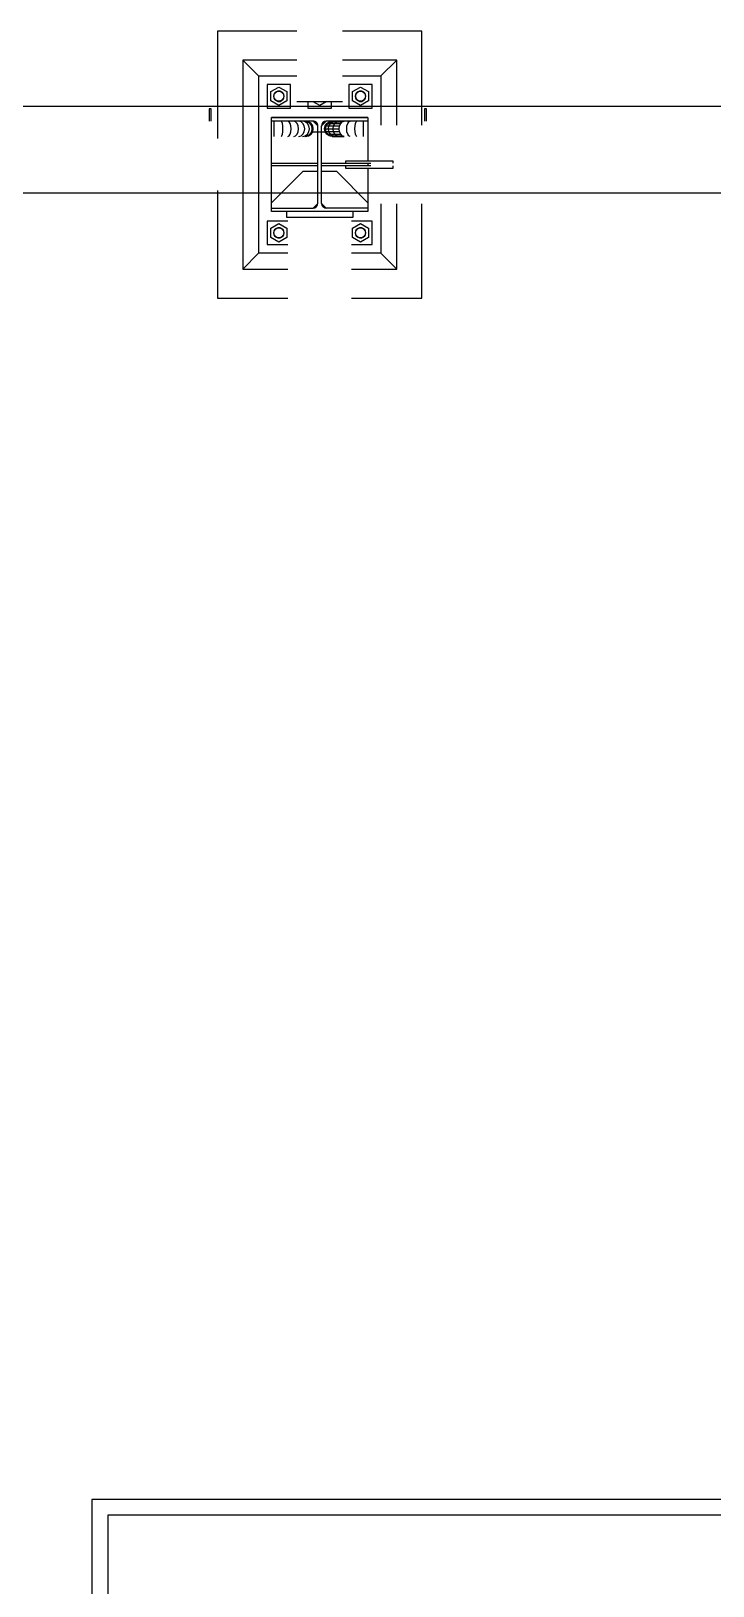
# Model space of a CAD drawing. Header units: metres. Extents: x 0 to 63075, y 0 to 44550.
# Drawn here: x 54480 to 54805, y 41718 to 42462 of the extents above; entities that cross this region are included whole.
import ezdxf

# ---------------------------------------------------------------- set-up
doc = ezdxf.new("R2010")
doc.units = ezdxf.units.M
doc.header["$LTSCALE"] = 75
for name, color, linetype in [('GSB', 7, 'Continuous'), ('ML6', 1, 'Continuous'), ('SDM', 7, 'Continuous'), ('SL1', 8, 'Continuous')]:
    doc.layers.add(name, color=color, linetype=linetype)
doc.styles.add('ROMANS', font='ROMANS.SHX')
doc.dimstyles.new('75___1-75', dxfattribs={"dimscale": 75, "dimtxt": 2.5, "dimasz": 2, "dimexe": 1.5, "dimexo": 1, "dimgap": 0.5, "dimtad": 1, "dimdec": 0, "dimzin": 12, "dimtxsty": 'ROMANS', "dimcen": 0, "dimclrd": 256, "dimclre": 256, "dimclrt": 3, "dimazin": 3, "dimtfac": 1, "dimtdec": 0, "dimtmove": 0, "dimatfit": 0, "dimfxl": 1, "dimlwd": -1, "dimlwe": -1, "dimarcsym": 0})

# ---------------------------------------------------------------- blocks, each defined once
blk = doc.blocks.new('A$C6bae614f')
at = {"layer": 'SL1'}
for p, q in [((377545.5, 57579.1), (377545.5, 57236.6)), ((377797.5, 57579.1), (377545.5, 57579.1)), ((378195.5, 57579.1), (377943.5, 57579.1)), ((378195.5, 57279.1), (378195.5, 57579.1)), ((377675.5, 57436.6), (377625.5, 57486.6)), ((377797.5, 57486.6), (377625.5, 57486.6)), ((377625.5, 57486.6), (377625.5, 56821.6)), ((378115.5, 57486.6), (377943.5, 57486.6)), ((378115.5, 57486.6), (378065.5, 57436.6)), ((378115.5, 57279.1), (378115.5, 57486.6)), ((377675.5, 57436.6), (377675.5, 56871.6)), ((377675.5, 57436.6), (377797.5, 57436.6)), ((377943.5, 57436.6), (378065.5, 57436.6)), ((378065.5, 57436.6), (378065.5, 57279.1)), ((377703, 57409.1), (377703, 57334.1)), ((377778, 57409.1), (377703, 57409.1)), ((377715.1, 57386.3), (377740.5, 57401)), ((377715.1, 57357), (377715.1, 57386.3)), ((377725.5, 57378.9), (377723.9, 57371.6)), ((377723.9, 57371.6), (377725.5, 57364.4)), ((377730.1, 57384.7), (377725.5, 57378.9)), ((377736.8, 57387.9), (377730.1, 57384.7)), ((377744.2, 57387.9), (377736.8, 57387.9)), ((377740.5, 57401), (377766, 57386.3)), ((377750.9, 57384.7), (377744.2, 57387.9)), ((377755.5, 57378.9), (377750.9, 57384.7)), ((377757.2, 57371.6), (377755.5, 57378.9)), ((377755.5, 57364.4), (377757.2, 57371.6)), ((377766, 57386.3), (377766, 57356.9)), ((377778, 57334.1), (377778, 57409.1)), ((377963, 57409.1), (377963, 57334.1)), ((378038, 57409.1), (377963, 57409.1)), ((377975.1, 57386.3), (378000.5, 57401)), ((377975.1, 57356.9), (377975.1, 57386.3)), ((377985.5, 57378.9), (377983.9, 57371.6)), ((377983.9, 57371.6), (377985.5, 57364.4)), ((377990.1, 57384.7), (377985.5, 57378.9)), ((377996.8, 57387.9), (377990.1, 57384.7)), ((378004.2, 57387.9), (377996.8, 57387.9)), ((378000.5, 57401), (378026, 57386.3)), ((378010.9, 57384.7), (378004.2, 57387.9)), ((378015.5, 57378.9), (378010.9, 57384.7)), ((378017.2, 57371.6), (378015.5, 57378.9)), ((378015.5, 57364.4), (378017.2, 57371.6)), ((378026, 57386.3), (378026, 57356.9)), ((378038, 57334.1), (378038, 57409.1)), ((349170.6, 57339.8), (379580.6, 57339.8)), ((377519.2, 57331.1), (377519.2, 57292)), ((377525.5, 57331.1), (377519.2, 57331.1)), ((377525.5, 57292), (377525.5, 57331.1)), ((377703, 57334.1), (377778, 57334.1)), ((377740.5, 57342.3), (377715.1, 57357)), ((377725.5, 57364.4), (377730.1, 57358.6)), ((377730.1, 57358.6), (377736.8, 57355.4)), ((377736.8, 57355.4), (377744.2, 57355.4)), ((377766, 57356.9), (377740.5, 57342.3)), ((377744.2, 57355.4), (377750.9, 57358.6)), ((377750.9, 57358.6), (377755.5, 57364.4)), ((377943.5, 57354.1), (377797.5, 57354.1)), ((377833, 57354.1), (377833, 57334.1)), ((377833, 57334.1), (377908, 57334.1)), ((377870.5, 57342.3), (377850, 57354.1)), ((377891.1, 57354.1), (377870.5, 57342.3)), ((377908, 57334.1), (377908, 57354.1)), ((377963, 57334.1), (378038, 57334.1)), ((378000.5, 57342.3), (377975.1, 57356.9)), ((377985.5, 57364.4), (377990.1, 57358.6)), ((377990.1, 57358.6), (377996.8, 57355.4)), ((377996.8, 57355.4), (378004.2, 57355.4)), ((378026, 57356.9), (378000.5, 57342.3)), ((378004.2, 57355.4), (378010.9, 57358.6)), ((378010.9, 57358.6), (378015.5, 57364.4)), ((378204.1, 57331.1), (378204.1, 57292)), ((378210.4, 57331.1), (378204.1, 57331.1)), ((378210.4, 57292), (378210.4, 57331.1)), ((377717.5, 57303.6), (378023.5, 57303.6)), ((377717.5, 57004.6), (377717.5, 57303.6)), ((378023.5, 57303.6), (377717.5, 57303.6)), ((377850, 57292.6), (377717.5, 57292.6)), ((377850, 57292.6), (377717.5, 57292.6)), ((377725.5, 57290.2), (377725.5, 57292)), ((377725.5, 57284.9), (377725.5, 57290.2)), ((377725.5, 57277), (377725.5, 57284.9)), ((377725.5, 57267.6), (377725.5, 57277)), ((377749.8, 57290.2), (377747.8, 57292)), ((377751.6, 57284.9), (377749.8, 57290.2)), ((377752.8, 57277), (377751.6, 57284.9)), ((377753.2, 57267.6), (377752.8, 57277)), ((377773, 57290.2), (377768.9, 57292)), ((377776.4, 57284.9), (377773, 57290.2)), ((377778.7, 57277), (377776.4, 57284.9)), ((377779.5, 57267.6), (377778.7, 57277)), ((377793.7, 57290.2), (377787.9, 57292)), ((377798.6, 57284.9), (377793.7, 57290.2)), ((377801.9, 57277), (377798.6, 57284.9)), ((377803.1, 57267.6), (377801.9, 57277)), ((377811, 57290.2), (377803.7, 57292)), ((377817.2, 57284.9), (377811, 57290.2)), ((377824, 57290.2), (377815.6, 57292)), ((377821.3, 57277), (377817.2, 57284.9)), ((377822.8, 57267.6), (377821.3, 57277)), ((377832.1, 57290.2), (377823, 57292)), ((377831.2, 57284.9), (377824, 57290.2)), ((377834.9, 57290.2), (377825.5, 57292)), ((377835.9, 57277), (377831.2, 57284.9)), ((377839.8, 57284.9), (377832.1, 57290.2)), ((377842.8, 57284.9), (377834.9, 57290.2)), ((377837.6, 57267.6), (377835.9, 57277)), ((377845, 57277), (377839.8, 57284.9)), ((377848.1, 57277), (377842.8, 57284.9)), ((377846.8, 57267.6), (377845, 57277)), ((377849.9, 57267.6), (377848.1, 57277)), ((377865, 57277.6), (377850, 57292.6)), ((377865, 57277.6), (377850, 57292.6)), ((377865, 57030.6), (377865, 57277.6)), ((377891, 57292.6), (377876, 57277.6)), ((377891, 57292.6), (377876, 57277.6)), ((377876, 57030.6), (377876, 57277.6)), ((377886, 57267.6), (377887.9, 57277)), ((377887.9, 57277), (377893.2, 57284.9)), ((377890.9, 57277), (377887.9, 57277)), ((377889.1, 57267.6), (377890.9, 57277)), ((377890.9, 57277), (377896.1, 57284.9)), ((377890.9, 57277), (377914.6, 57277)), ((378023.5, 57292.6), (377891, 57292.6)), ((378023.5, 57292.6), (377891, 57292.6)), ((377893.2, 57284.9), (377901.1, 57290.2)), ((377896.1, 57284.9), (377893.2, 57284.9)), ((377896.1, 57284.9), (377903.8, 57290.2)), ((377896.1, 57284.9), (377918.7, 57284.9)), ((377898.3, 57267.6), (377900, 57277)), ((377900, 57277), (377904.8, 57284.9)), ((377901.1, 57290.2), (377910.4, 57292)), ((377903.8, 57290.2), (377901.1, 57290.2)), ((377903.8, 57290.2), (377912.9, 57292)), ((377903.8, 57290.2), (377924.9, 57290.2)), ((377904.8, 57284.9), (377911.9, 57290.2)), ((377912.9, 57292), (377910.4, 57292)), ((377911.9, 57290.2), (377920.3, 57292)), ((377912.9, 57292), (377932.2, 57292)), ((377913.2, 57267.6), (377914.6, 57277)), ((377914.6, 57277), (377918.7, 57284.9)), ((377914.6, 57277), (377934, 57277)), ((377918.7, 57284.9), (377924.9, 57290.2)), ((377918.7, 57284.9), (377937.3, 57284.9)), ((377924.9, 57290.2), (377932.2, 57292)), ((377924.9, 57290.2), (377942.2, 57290.2)), ((377932.2, 57292), (377948.1, 57292)), ((377932.9, 57267.6), (377934, 57277)), ((377934, 57277), (377937.3, 57284.9)), ((377937.3, 57284.9), (377942.2, 57290.2)), ((377942.2, 57290.2), (377948.1, 57292)), ((377956.4, 57267.6), (377957.2, 57277)), ((377957.2, 57277), (377959.5, 57284.9)), ((377959.5, 57284.9), (377963, 57290.2)), ((377963, 57290.2), (377967, 57292)), ((377982.7, 57267.6), (377983.1, 57277)), ((377983.1, 57277), (377984.3, 57284.9)), ((377984.3, 57284.9), (377986.1, 57290.2)), ((377986.1, 57290.2), (377988.2, 57292)), ((378010.4, 57290.2), (378010.4, 57292)), ((378010.4, 57284.9), (378010.4, 57290.2)), ((378010.4, 57277), (378010.4, 57284.9)), ((378010.4, 57267.6), (378010.4, 57277)), ((378023.5, 57303.6), (378023.5, 57166.1)), ((377725.5, 57258.3), (377725.5, 57267.6)), ((377725.5, 57250.4), (377725.5, 57258.3)), ((377725.5, 57245.1), (377725.5, 57250.4)), ((377725.5, 57243.2), (377725.5, 57245.1)), ((377747.8, 57243.2), (377749.8, 57245.1)), ((377749.8, 57245.1), (377751.6, 57250.4)), ((377751.6, 57250.4), (377752.8, 57258.3)), ((377752.8, 57258.3), (377753.2, 57267.6)), ((377768.9, 57243.2), (377773, 57245.1)), ((377773, 57245.1), (377776.4, 57250.4)), ((377776.4, 57250.4), (377778.7, 57258.3)), ((377778.7, 57258.3), (377779.5, 57267.6)), ((377787.9, 57243.2), (377793.7, 57245.1)), ((377793.7, 57245.1), (377798.6, 57250.4)), ((377798.6, 57250.4), (377801.9, 57258.3)), ((377801.9, 57258.3), (377803.1, 57267.6)), ((377803.7, 57243.2), (377811, 57245.1)), ((377811, 57245.1), (377817.2, 57250.4)), ((377815.6, 57243.2), (377824, 57245.1)), ((377817.2, 57250.4), (377821.3, 57258.3)), ((377821.3, 57258.3), (377822.8, 57267.6)), ((377823, 57243.2), (377832.1, 57245.1)), ((377824, 57245.1), (377831.2, 57250.4)), ((377825.5, 57243.2), (377834.9, 57245.1)), ((377831.2, 57250.4), (377835.9, 57258.3)), ((377832.1, 57245.1), (377839.8, 57250.4)), ((377834.9, 57245.1), (377842.8, 57250.4)), ((377835.9, 57258.3), (377837.6, 57267.6)), ((377839.8, 57250.4), (377845, 57258.3)), ((377842.8, 57250.4), (377848.1, 57258.3)), ((377845, 57258.3), (377846.8, 57267.6)), ((377888.3, 57257.6), (377847.6, 57257.6)), ((377848.1, 57258.3), (377849.9, 57267.6)), ((377889.1, 57267.6), (377886, 57267.6)), ((377887.9, 57258.3), (377886, 57267.6)), ((377893.2, 57250.4), (377887.9, 57258.3)), ((377890.9, 57258.3), (377887.9, 57258.3)), ((377889.1, 57267.6), (377913.2, 57267.6)), ((377890.9, 57258.3), (377889.1, 57267.6)), ((377896.1, 57250.4), (377890.9, 57258.3)), ((377914.6, 57258.3), (377890.9, 57258.3)), ((377896.1, 57250.4), (377893.2, 57250.4)), ((377901.1, 57245.1), (377893.2, 57250.4)), ((377903.8, 57245.1), (377896.1, 57250.4)), ((377896.1, 57250.4), (377918.7, 57250.4)), ((377900, 57258.3), (377898.3, 57267.6)), ((377904.8, 57250.4), (377900, 57258.3)), ((377910.4, 57243.2), (377901.1, 57245.1)), ((377903.8, 57245.1), (377901.1, 57245.1)), ((377903.8, 57245.1), (377924.9, 57245.1)), ((377912.9, 57243.2), (377903.8, 57245.1)), ((377911.9, 57245.1), (377904.8, 57250.4)), ((377910.4, 57243.2), (377912.9, 57243.2)), ((377920.3, 57243.2), (377911.9, 57245.1)), ((377912.9, 57243.2), (377932.2, 57243.2)), ((377913.2, 57267.6), (377932.9, 57267.6)), ((377914.6, 57258.3), (377913.2, 57267.6)), ((377934, 57258.3), (377914.6, 57258.3)), ((377918.7, 57250.4), (377914.6, 57258.3)), ((377924.9, 57245.1), (377918.7, 57250.4)), ((377918.7, 57250.4), (377937.3, 57250.4)), ((377924.9, 57245.1), (377942.2, 57245.1)), ((377932.2, 57243.2), (377924.9, 57245.1)), ((377932.2, 57243.2), (377948.1, 57243.2)), ((377934, 57258.3), (377932.9, 57267.6)), ((377937.3, 57250.4), (377934, 57258.3)), ((377942.2, 57245.1), (377937.3, 57250.4)), ((377948.1, 57243.2), (377942.2, 57245.1)), ((377957.2, 57258.3), (377956.4, 57267.6)), ((377959.5, 57250.4), (377957.2, 57258.3)), ((377963, 57245.1), (377959.5, 57250.4)), ((377967, 57243.2), (377963, 57245.1)), ((377983.1, 57258.3), (377982.7, 57267.6)), ((377984.3, 57250.4), (377983.1, 57258.3)), ((377986.1, 57245.1), (377984.3, 57250.4)), ((377988.2, 57243.2), (377986.1, 57245.1)), ((378010.4, 57258.3), (378010.4, 57267.6)), ((378010.4, 57250.4), (378010.4, 57258.3)), ((378010.4, 57245.1), (378010.4, 57250.4)), ((378010.4, 57243.2), (378010.4, 57245.1)), ((377717.5, 57158.1), (377865, 57158.1)), ((377865, 57150.1), (377717.5, 57150.1)), ((377717.5, 57032.6), (377817.5, 57132.6)), ((377817.5, 57132.6), (377865, 57132.6)), ((377876, 57158.1), (378033.5, 57158.1)), ((378033.5, 57150.1), (377876, 57150.1)), ((377876, 57132.6), (377923.5, 57132.6)), ((377923.5, 57132.6), (378023.5, 57032.6)), ((377953.5, 57158.1), (377953.5, 57166.1)), ((377953.5, 57166.1), (378103.5, 57166.1)), ((377953.5, 57142.1), (377953.5, 57150.1)), ((378103.5, 57142.1), (377953.5, 57142.1)), ((378023.5, 57158.1), (378023.5, 57150.1)), ((378023.5, 57142.1), (378023.5, 57004.6)), ((378103.5, 57166.1), (378103.5, 57158.1)), ((378103.5, 57150.1), (378103.5, 57142.1)), ((349470.6, 57064.3), (379299.6, 57064.3)), ((377545.5, 57071.6), (377545.5, 56729.1)), ((377850, 57015.6), (377865, 57030.6)), ((377891, 57015.6), (377876, 57030.6)), ((378065.5, 57029.1), (378065.5, 56871.6)), ((378115.5, 56821.6), (378115.5, 57029.1)), ((378195.5, 56729.1), (378195.5, 57029.1)), ((377703, 56974.1), (377703, 56899.1)), ((377769, 56974.1), (377703, 56974.1)), ((377717.5, 57015.6), (377850, 57015.6)), ((378023.5, 57004.6), (377717.5, 57004.6)), ((377765.5, 56985.6), (377765.5, 57004.6)), ((377975.5, 56985.6), (377765.5, 56985.6)), ((378023.5, 57015.6), (377891, 57015.6)), ((378038, 56974.1), (377972, 56974.1)), ((377975.5, 57004.6), (377975.5, 56985.6)), ((378038, 56899.1), (378038, 56974.1)), ((377715.1, 56951.3), (377740.5, 56966)), ((377715.1, 56922), (377715.1, 56951.3)), ((377725.5, 56943.9), (377723.8, 56936.6)), ((377723.8, 56936.6), (377725.5, 56929.4)), ((377730.1, 56949.7), (377725.5, 56943.9)), ((377725.5, 56929.4), (377730.1, 56923.6)), ((377736.8, 56952.9), (377730.1, 56949.7)), ((377744.2, 56952.9), (377736.8, 56952.9)), ((377740.5, 56966), (377765.9, 56951.3)), ((377750.9, 56949.7), (377744.2, 56952.9)), ((377755.5, 56943.9), (377750.9, 56949.7)), ((377750.9, 56923.6), (377755.5, 56929.4)), ((377757.2, 56936.6), (377755.5, 56943.9)), ((377755.5, 56929.4), (377757.2, 56936.6)), ((377765.9, 56951.3), (377765.9, 56921.9)), ((377975.1, 56951.3), (378000.5, 56966)), ((377975.1, 56921.9), (377975.1, 56951.3)), ((377985.5, 56943.9), (377983.8, 56936.6)), ((377983.8, 56936.6), (377985.5, 56929.4)), ((377990.1, 56949.7), (377985.5, 56943.9)), ((377985.5, 56929.4), (377990.1, 56923.6)), ((377996.8, 56952.9), (377990.1, 56949.7)), ((378004.2, 56952.9), (377996.8, 56952.9)), ((378000.5, 56966), (378025.9, 56951.3)), ((378010.9, 56949.7), (378004.2, 56952.9)), ((378015.5, 56943.9), (378010.9, 56949.7)), ((378010.9, 56923.6), (378015.5, 56929.4)), ((378017.2, 56936.6), (378015.5, 56943.9)), ((378015.5, 56929.4), (378017.2, 56936.6)), ((378025.9, 56951.3), (378025.9, 56921.9)), ((377703, 56899.1), (377769, 56899.1)), ((377740.5, 56907.3), (377715.1, 56922)), ((377730.1, 56923.6), (377736.8, 56920.4)), ((377736.8, 56920.4), (377744.2, 56920.4)), ((377765.9, 56921.9), (377740.5, 56907.3)), ((377744.2, 56920.4), (377750.9, 56923.6)), ((377972, 56899.1), (378038, 56899.1)), ((378000.5, 56907.3), (377975.1, 56921.9)), ((377990.1, 56923.6), (377996.8, 56920.4)), ((377996.8, 56920.4), (378004.2, 56920.4)), ((378025.9, 56921.9), (378000.5, 56907.3)), ((378004.2, 56920.4), (378010.9, 56923.6)), ((377675.5, 56871.6), (377625.5, 56821.6)), ((377769, 56871.6), (377675.5, 56871.6)), ((378065.5, 56871.6), (377972, 56871.6)), ((378115.5, 56821.6), (378065.5, 56871.6)), ((377625.5, 56821.6), (377769, 56821.6)), ((377972, 56821.6), (378115.5, 56821.6)), ((377545.5, 56729.1), (377769, 56729.1)), ((377972, 56729.1), (378195.5, 56729.1)), ((377145.7, 52904.1), (377145.6, 51304.1)), ((379845.7, 52904.1), (377145.7, 52904.1)), ((377195.7, 52854.1), (377195.6, 51354.1)), ((379795.7, 52854.1), (377195.7, 52854.1))]:
    blk.add_line(p, q, dxfattribs=at)
for centre in [(377740.5, 57371.6), (378000.5, 57371.6), (377740.5, 56936.6), (378000.5, 56936.6)]:
    blk.add_circle(centre, 16, dxfattribs=at)
for centre, start, end in [((377849, 57276.6), 359.9961, 89.9981), ((377849, 57276.6), 359.9981, 89.9981), ((377892, 57276.6), 89.9981, 179.9961), ((377892, 57276.6), 89.9981, 179.9981), ((377849, 57031.6), 269.9981, 359.9961), ((377892, 57031.6), 179.9961, 269.9981)]:
    blk.add_arc(centre, 16, start, end, dxfattribs=at)
blk = doc.blocks.new('zw$15D4')
at = {"layer": 'ML6', "xscale": 0.2502808837766805, "yscale": 0.2502808837766805, "zscale": 0.2502808837766805}
blk.add_blockref('A$C6bae614f', (-85544.7, -3177.3), dxfattribs=at)

msp = doc.modelspace()

# ---------------------------------------------------------------- block references
at = {"layer": 'GSB', "xscale": 0.6000000000000068, "yscale": 0.6000000000000068, "zscale": 0.6000000000000068}
msp.add_blockref('zw$15D4', (49200, 35721.63), dxfattribs=at)

# ---------------------------------------------------------------- leaders
at = {"layer": 'SDM'}
msp.add_leader([(52766.71, 37891.88), (59453.13, 42438.72), (62243.43, 42438.72)], dimstyle='75___1-75', override={"dimtad": 0}, dxfattribs=at)

doc.saveas('drawing.dxf')
